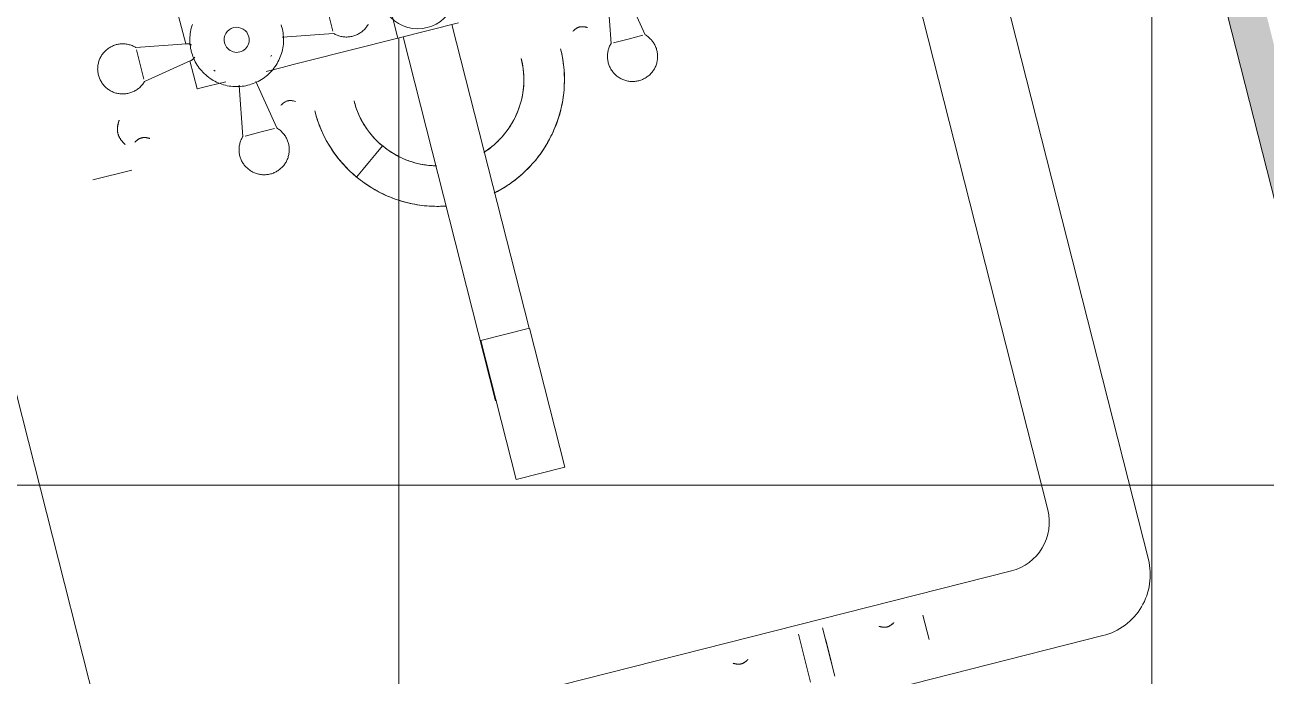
# Model space of a CAD drawing. Header units: metres. Extents: x -227.9 to -140, y 37.9 to 92.1.
# Drawn here: x -158.8488 to -158.3542, y 60.524 to 60.7838 of the extents above; entities that cross this region are included whole.
import ezdxf

# ---------------------------------------------------------------- set-up
doc = ezdxf.new("R2010")
doc.units = ezdxf.units.M
for name, color, linetype, lineweight in [('A-FLOR-PATT', 7, 'Continuous', 5), ('I-WALL', 7, 'Continuous', 5), ('Q-SPCQ', 7, 'Continuous', 5)]:
    doc.layers.add(name, color=color, linetype=linetype, lineweight=lineweight)

# ---------------------------------------------------------------- blocks, each defined once
blk = doc.blocks.new('Vidoir mural_46x38_avec_grille - Vidoir mural_46x38_avec_grille-4237193-MUC-LAG-PRO-PLA-ARC-TZN-N02-AG02Ec-Cote')
at = {"layer": 'Q-SPCQ', "color": 9, "lineweight": 9, "true_color": 0xc0c0c0}
for p, q in [((-0.1935, -0.341), (-0.1935, -0.06)), ((0.1935, -0.06), (0.1935, -0.341)), ((-0.1935, -0.341), (-0.1935, -0.09)), ((0.1935, -0.09), (0.1935, -0.341)), ((0.2275, -0.37), (0.2275, -0.09)), ((-0.127, -0.12), (-0.143, -0.12)), ((-0.127, -0.12), (-0.143, -0.12)), ((0.1735, -0.361), (-0.1735, -0.361)), ((0.1735, -0.361), (-0.1735, -0.361)), ((0.085, -0.36462), (0.085, -0.38438)), ((0.085, -0.36462), (0.085, -0.38438)), ((0.095, -0.38438), (0.095, -0.36462)), ((0.095, -0.38438), (0.095, -0.36462)), ((0.085, -0.3695), (0.085, -0.3795)), ((0.085, -0.3695), (0.085, -0.3795)), ((0.095, -0.3795), (0.095, -0.3695)), ((0.095, -0.3695), (0.095, -0.3795)), ((0.135, -0.3695), (0.135, -0.3795)), ((0.135, -0.3795), (0.135, -0.3695)), ((-0.2025, -0.395), (0.2025, -0.395))]:
    blk.add_line(p, q, dxfattribs=at)
at = {"layer": 'Q-SPCQ', "color": 9, "lineweight": 9, "true_color": 0xc0c0c0, "flags": 128}
for points in [[(-0.04083, -0.14467), (-0.03756, -0.14229), (-0.03429, -0.13992), (-0.03102, -0.13754), (-0.02776, -0.13517)], [(-0.02776, -0.13517), (-0.03102, -0.13754), (-0.03429, -0.13992), (-0.03756, -0.14229), (-0.04083, -0.14467)]]:
    blk.add_lwpolyline(points, dxfattribs=at)
at = {"layer": 'Q-SPCQ', "color": 9, "lineweight": 9, "true_color": 0xc0c0c0}
for centre, radius, end in [((0.1735, -0.341), 0.02, 0), ((0.1735, -0.341), 0.02, 0), ((0.2025, -0.37), 0.025, 0), ((0.2025, -0.37), 0.025, 360)]:
    blk.add_arc(centre, radius, 270, end, dxfattribs=at)
for points, knots in [([(-0.127, -0.1095), (-0.12701, -0.1095), (-0.12704, -0.10946), (-0.12711, -0.10933), (-0.12719, -0.10919), (-0.12729, -0.10902), (-0.12741, -0.10882), (-0.12752, -0.10862), (-0.12761, -0.10845), (-0.12768, -0.10832), (-0.12775, -0.10818), (-0.12785, -0.10798), (-0.12798, -0.10772), (-0.1281, -0.10744), (-0.1282, -0.1072), (-0.12827, -0.10702), (-0.12833, -0.10683), (-0.12841, -0.10658), (-0.12852, -0.10624), (-0.12862, -0.10582), (-0.12869, -0.10547), (-0.12872, -0.10517), (-0.12874, -0.10488), (-0.12875, -0.1045), (-0.12874, -0.10413), (-0.12872, -0.10383), (-0.12869, -0.10354), (-0.12862, -0.10318), (-0.12852, -0.10276), (-0.12841, -0.10243), (-0.12833, -0.10217), (-0.12827, -0.10198), (-0.1282, -0.1018), (-0.12811, -0.10156), (-0.12798, -0.10128), (-0.12785, -0.10102), (-0.12775, -0.10083), (-0.12768, -0.10068), (-0.12761, -0.10055), (-0.12752, -0.10038), (-0.12741, -0.10018), (-0.12729, -0.09998), (-0.12719, -0.09981), (-0.12711, -0.09967), (-0.12704, -0.09954), (-0.12701, -0.0995), (-0.127, -0.0995)], [0, 0, 0, 0, 0.055556, 0.083333, 0.111111, 0.138889, 0.166667, 0.194444, 0.208333, 0.222222, 0.236111, 0.25, 0.277778, 0.305556, 0.319444, 0.333333, 0.347222, 0.361111, 0.388889, 0.416667, 0.444444, 0.458333, 0.472222, 0.5, 0.527778, 0.541667, 0.555556, 0.583333, 0.611111, 0.638889, 0.652778, 0.666667, 0.680556, 0.694444, 0.722222, 0.75, 0.763889, 0.777778, 0.791667, 0.805556, 0.833333, 0.861111, 0.888889, 0.916667, 0.944444, 1, 1, 1, 1]), ([(-0.127, -0.1095), (-0.127, -0.10949), (-0.12704, -0.10943), (-0.12723, -0.10914), (-0.12758, -0.10853), (-0.12793, -0.10783), (-0.12813, -0.10738), (-0.12827, -0.10702), (-0.1284, -0.10664), (-0.12856, -0.1061), (-0.12867, -0.10561), (-0.12872, -0.10518), (-0.12874, -0.10488), (-0.12875, -0.1045), (-0.12874, -0.10404), (-0.12868, -0.10346), (-0.12856, -0.1029), (-0.12842, -0.10242), (-0.12833, -0.10216), (-0.1282, -0.10179), (-0.12798, -0.10127), (-0.12758, -0.10047), (-0.12723, -0.09986), (-0.12704, -0.09957), (-0.127, -0.09951), (-0.127, -0.0995)], [0, 0, 0, 0, 0.055556, 0.111111, 0.222222, 0.277778, 0.305556, 0.333333, 0.361111, 0.388889, 0.444444, 0.458333, 0.472222, 0.5, 0.527778, 0.555556, 0.611111, 0.638889, 0.652778, 0.666667, 0.722222, 0.777778, 0.888889, 0.944444, 1, 1, 1, 1]), ([(-0.11697, -0.1095), (-0.11698, -0.1095), (-0.11701, -0.10948), (-0.11719, -0.10937), (-0.11756, -0.10916), (-0.11804, -0.10893), (-0.1184, -0.10879), (-0.1187, -0.10869), (-0.11903, -0.10859), (-0.11937, -0.10852), (-0.11973, -0.10849), (-0.12, -0.10848), (-0.12028, -0.10849), (-0.12063, -0.10852), (-0.12097, -0.10859), (-0.1213, -0.10869), (-0.1216, -0.10879), (-0.12196, -0.10893), (-0.12244, -0.10916), (-0.12281, -0.10937), (-0.12299, -0.10948), (-0.12302, -0.1095), (-0.12303, -0.1095)], [0, 0, 0, 0, 0.055556, 0.111111, 0.222222, 0.277778, 0.333333, 0.361111, 0.388889, 0.444444, 0.472222, 0.5, 0.527778, 0.555556, 0.611111, 0.638889, 0.666667, 0.722222, 0.777778, 0.888889, 0.944444, 1, 1, 1, 1]), ([(-0.11697, -0.1095), (-0.11697, -0.1095), (-0.117, -0.10948), (-0.11708, -0.10943), (-0.11716, -0.10939), (-0.11726, -0.10933), (-0.11739, -0.10926), (-0.11753, -0.10918), (-0.11769, -0.1091), (-0.11786, -0.10902), (-0.11805, -0.10893), (-0.11825, -0.10884), (-0.11847, -0.10876), (-0.1187, -0.10869), (-0.11895, -0.10862), (-0.1192, -0.10856), (-0.11946, -0.10851), (-0.11973, -0.10849), (-0.12, -0.10848), (-0.12027, -0.10849), (-0.12054, -0.10851), (-0.1208, -0.10856), (-0.12105, -0.10862), (-0.12129, -0.10869), (-0.12153, -0.10876), (-0.12174, -0.10884), (-0.12195, -0.10893), (-0.12214, -0.10902), (-0.12231, -0.1091), (-0.12247, -0.10918), (-0.12261, -0.10926), (-0.12274, -0.10933), (-0.12284, -0.10939), (-0.12292, -0.10943), (-0.123, -0.10948), (-0.12303, -0.1095), (-0.12303, -0.1095)], [0, 0, 0, 0, 0.055556, 0.083333, 0.111111, 0.138889, 0.166667, 0.194444, 0.222222, 0.25, 0.277778, 0.305556, 0.333333, 0.361111, 0.388889, 0.416667, 0.444444, 0.472222, 0.5, 0.527778, 0.555556, 0.583333, 0.611111, 0.638889, 0.666667, 0.694444, 0.722222, 0.75, 0.777778, 0.805556, 0.833333, 0.861111, 0.888889, 0.916667, 0.944444, 1, 1, 1, 1]), ([(-0.05697, -0.1095), (-0.05698, -0.1095), (-0.05701, -0.10948), (-0.05719, -0.10937), (-0.05756, -0.10916), (-0.05804, -0.10893), (-0.0584, -0.10879), (-0.0587, -0.10869), (-0.05903, -0.10859), (-0.05937, -0.10852), (-0.05973, -0.10849), (-0.06, -0.10848), (-0.06028, -0.10849), (-0.06063, -0.10852), (-0.06097, -0.10859), (-0.0613, -0.10869), (-0.0616, -0.10879), (-0.06196, -0.10893), (-0.06244, -0.10916), (-0.06281, -0.10937), (-0.06299, -0.10948), (-0.06302, -0.1095), (-0.06303, -0.1095)], [0, 0, 0, 0, 0.055556, 0.111111, 0.222222, 0.277778, 0.333333, 0.361111, 0.388889, 0.444444, 0.472222, 0.5, 0.527778, 0.555556, 0.611111, 0.638889, 0.666667, 0.722222, 0.777778, 0.888889, 0.944444, 1, 1, 1, 1]), ([(-0.06303, -0.1095), (-0.06302, -0.1095), (-0.06299, -0.10948), (-0.06281, -0.10937), (-0.06244, -0.10916), (-0.06196, -0.10893), (-0.0616, -0.10879), (-0.0613, -0.10869), (-0.06097, -0.10859), (-0.06063, -0.10852), (-0.06027, -0.10849), (-0.06, -0.10848), (-0.05972, -0.10849), (-0.05937, -0.10852), (-0.05903, -0.10859), (-0.0587, -0.10869), (-0.0584, -0.10879), (-0.05804, -0.10893), (-0.05756, -0.10916), (-0.05719, -0.10937), (-0.05701, -0.10948), (-0.05698, -0.1095), (-0.05697, -0.1095)], [0, 0, 0, 0, 0.055556, 0.111111, 0.222222, 0.277778, 0.333333, 0.361111, 0.388889, 0.444444, 0.472222, 0.5, 0.527778, 0.555556, 0.611111, 0.638889, 0.666667, 0.722222, 0.777778, 0.888889, 0.944444, 1, 1, 1, 1]), ([(0.06303, -0.1095), (0.06303, -0.1095), (0.063, -0.10948), (0.06292, -0.10943), (0.06284, -0.10939), (0.06274, -0.10933), (0.06261, -0.10926), (0.06247, -0.10918), (0.06231, -0.1091), (0.06214, -0.10902), (0.06195, -0.10893), (0.06175, -0.10884), (0.06153, -0.10876), (0.0613, -0.10869), (0.06105, -0.10862), (0.0608, -0.10856), (0.06054, -0.10851), (0.06027, -0.10849), (0.06, -0.10848), (0.05973, -0.10849), (0.05946, -0.10851), (0.0592, -0.10856), (0.05895, -0.10862), (0.05871, -0.10869), (0.05847, -0.10876), (0.05826, -0.10884), (0.05805, -0.10893), (0.05786, -0.10902), (0.05769, -0.1091), (0.05753, -0.10918), (0.05739, -0.10926), (0.05726, -0.10933), (0.05716, -0.10939), (0.05708, -0.10943), (0.057, -0.10948), (0.05697, -0.1095), (0.05697, -0.1095)], [0, 0, 0, 0, 0.055556, 0.083333, 0.111111, 0.138889, 0.166667, 0.194444, 0.222222, 0.25, 0.277778, 0.305556, 0.333333, 0.361111, 0.388889, 0.416667, 0.444444, 0.472222, 0.5, 0.527778, 0.555556, 0.583333, 0.611111, 0.638889, 0.666667, 0.694444, 0.722222, 0.75, 0.777778, 0.805556, 0.833333, 0.861111, 0.888889, 0.916667, 0.944444, 1, 1, 1, 1]), ([(0.05697, -0.1095), (0.05697, -0.1095), (0.057, -0.10948), (0.05708, -0.10943), (0.05716, -0.10939), (0.05726, -0.10933), (0.05739, -0.10926), (0.05753, -0.10918), (0.05769, -0.1091), (0.05786, -0.10902), (0.05805, -0.10893), (0.05825, -0.10884), (0.05847, -0.10876), (0.0587, -0.10869), (0.05895, -0.10862), (0.0592, -0.10856), (0.05946, -0.10851), (0.05973, -0.10849), (0.06, -0.10848), (0.06027, -0.10849), (0.06054, -0.10851), (0.0608, -0.10856), (0.06105, -0.10862), (0.06129, -0.10869), (0.06153, -0.10876), (0.06174, -0.10884), (0.06195, -0.10893), (0.06214, -0.10902), (0.06231, -0.1091), (0.06247, -0.10918), (0.06261, -0.10926), (0.06274, -0.10933), (0.06284, -0.10939), (0.06292, -0.10943), (0.063, -0.10948), (0.06303, -0.1095), (0.06303, -0.1095)], [0, 0, 0, 0, 0.055556, 0.083333, 0.111111, 0.138889, 0.166667, 0.194444, 0.222222, 0.25, 0.277778, 0.305556, 0.333333, 0.361111, 0.388889, 0.416667, 0.444444, 0.472222, 0.5, 0.527778, 0.555556, 0.583333, 0.611111, 0.638889, 0.666667, 0.694444, 0.722222, 0.75, 0.777778, 0.805556, 0.833333, 0.861111, 0.888889, 0.916667, 0.944444, 1, 1, 1, 1]), ([(-0.05049, -0.115), (-0.05051, -0.11764), (-0.05012, -0.12297), (-0.04761, -0.13324), (-0.04393, -0.14041), (-0.04083, -0.14467)], [0, 0, 0, 0, 0.25, 0.5, 1, 1, 1, 1]), ([(-0.0406, -0.14499), (-0.04358, -0.14095), (-0.04728, -0.1341), (-0.05003, -0.12366), (-0.05051, -0.11793), (-0.05049, -0.115)], [0, 0, 0, 0, 0.5, 0.75, 1, 1, 1, 1]), ([(-0.02776, -0.13517), (-0.02987, -0.13228), (-0.03239, -0.12742), (-0.0341, -0.12044), (-0.03435, -0.11681), (-0.03432, -0.115)], [0, 0, 0, 0, 0.5, 0.75, 1, 1, 1, 1]), ([(-0.03432, -0.115), (-0.03435, -0.117), (-0.03404, -0.12091), (-0.03216, -0.12801), (-0.02964, -0.13264), (-0.0276, -0.13538)], [0, 0, 0, 0, 0.25, 0.5, 1, 1, 1, 1]), ([(0.05049, -0.115), (0.05051, -0.12076), (0.04852, -0.13192), (0.04237, -0.1432), (0.03582, -0.15082), (0.03013, -0.15576), (0.02365, -0.15982), (0.01724, -0.16262), (0.01271, -0.16389), (0.0108, -0.16431)], [0, 0, 0, 0, 0.125, 0.25, 0.3125, 0.375, 0.4375, 0.5, 0.5439879, 0.5439879, 0.5439879, 0.5439879]), ([(0.01113, -0.14747), (0.01286, -0.14688), (0.01608, -0.14547), (0.02194, -0.14178), (0.02796, -0.13569), (0.03302, -0.12653), (0.03436, -0.11893), (0.03432, -0.115)], [0.5, 0.5, 0.5, 0.5, 0.5625, 0.625, 0.75, 0.875, 1, 1, 1, 1]), ([(0.03432, -0.115), (0.03436, -0.11854), (0.03324, -0.12587), (0.02906, -0.13385), (0.02432, -0.13939), (0.02159, -0.14172), (0.02017, -0.14276)], [0, 0, 0, 0, 0.333333, 0.666667, 0.833333, 1, 1, 1, 1]), ([(-0.00885, -0.14815), (-0.0106, -0.14769), (-0.01515, -0.14609), (-0.02185, -0.14198), (-0.02603, -0.13755), (-0.02776, -0.13517)], [0.5659537, 0.5659537, 0.5659537, 0.5659537, 0.6666667, 0.8333333, 1, 1, 1, 1]), ([(-0.0276, -0.13538), (-0.02559, -0.1381), (-0.02192, -0.14179), (-0.01608, -0.14546), (-0.01217, -0.14718), (-0.00965, -0.14795), (-0.00888, -0.14815)], [0, 0, 0, 0, 0.125, 0.1875, 0.25, 0.2765096, 0.2765096, 0.2765096, 0.2765096]), ([(0.02017, -0.14276), (0.0178, -0.14449), (0.01461, -0.14623), (0.01122, -0.14744), (0.01066, -0.14763)], [0, 0, 0, 0, 0.1666667, 0.1995682, 0.1995682, 0.1995682, 0.1995682]), ([(-0.04083, -0.14467), (-0.03931, -0.14676), (-0.03591, -0.15078), (-0.02979, -0.15603), (-0.02302, -0.16017), (-0.01629, -0.16296), (-0.01147, -0.16421), (-0.00921, -0.16464), (-0.00889, -0.1647)], [0, 0, 0, 0, 0.1, 0.2, 0.3, 0.4, 0.475, 0.4873311, 0.4873311, 0.4873311, 0.4873311]), ([(-0.00898, -0.16468), (-0.01153, -0.16422), (-0.01671, -0.16285), (-0.02366, -0.15982), (-0.03011, -0.15577), (-0.03588, -0.15078), (-0.03913, -0.14698), (-0.0406, -0.14499)], [0.6921214, 0.6921214, 0.6921214, 0.6921214, 0.75, 0.8125, 0.875, 0.9375, 1, 1, 1, 1]), ([(0.01069, -0.16434), (0.01169, -0.16412), (0.01462, -0.1634), (0.02131, -0.16108), (0.02653, -0.15813), (0.02968, -0.15585)], [0.7360053, 0.7360053, 0.7360053, 0.7360053, 0.775, 0.85, 1, 1, 1, 1]), ([(0.06303, -0.3695), (0.06302, -0.3695), (0.06299, -0.36952), (0.06281, -0.36963), (0.06244, -0.36984), (0.06196, -0.37007), (0.0616, -0.37021), (0.0613, -0.37031), (0.06097, -0.37041), (0.06063, -0.37048), (0.06028, -0.37051), (0.06, -0.37052), (0.05973, -0.37051), (0.05937, -0.37048), (0.05903, -0.37041), (0.0587, -0.37031), (0.0584, -0.37021), (0.05804, -0.37007), (0.05756, -0.36984), (0.05719, -0.36963), (0.05701, -0.36952), (0.05698, -0.3695), (0.05697, -0.3695)], [0, 0, 0, 0, 0.055556, 0.111111, 0.222222, 0.277778, 0.333333, 0.361111, 0.388889, 0.444444, 0.472222, 0.5, 0.527778, 0.555556, 0.611111, 0.638889, 0.666667, 0.722222, 0.777778, 0.888889, 0.944444, 1, 1, 1, 1]), ([(0.06303, -0.3695), (0.06303, -0.3695), (0.063, -0.36952), (0.06292, -0.36957), (0.06284, -0.36961), (0.06274, -0.36967), (0.06261, -0.36974), (0.06247, -0.36982), (0.06231, -0.3699), (0.06214, -0.36998), (0.06195, -0.37007), (0.06174, -0.37016), (0.06153, -0.37024), (0.06129, -0.37031), (0.06105, -0.37038), (0.0608, -0.37044), (0.06054, -0.37049), (0.06027, -0.37051), (0.06, -0.37052), (0.05973, -0.37051), (0.05946, -0.37049), (0.0592, -0.37044), (0.05895, -0.37038), (0.0587, -0.37031), (0.05847, -0.37024), (0.05825, -0.37016), (0.05805, -0.37007), (0.05786, -0.36998), (0.05769, -0.3699), (0.05753, -0.36982), (0.05739, -0.36974), (0.05726, -0.36967), (0.05716, -0.36961), (0.05708, -0.36957), (0.057, -0.36952), (0.05697, -0.3695), (0.05697, -0.3695)], [0, 0, 0, 0, 0.055556, 0.083333, 0.111111, 0.138889, 0.166667, 0.194444, 0.222222, 0.25, 0.277778, 0.305556, 0.333333, 0.361111, 0.388889, 0.416667, 0.444444, 0.472222, 0.5, 0.527778, 0.555556, 0.583333, 0.611111, 0.638889, 0.666667, 0.694444, 0.722222, 0.75, 0.777778, 0.805556, 0.833333, 0.861111, 0.888889, 0.916667, 0.944444, 1, 1, 1, 1]), ([(0.12303, -0.3695), (0.12303, -0.3695), (0.123, -0.36952), (0.12292, -0.36957), (0.12284, -0.36961), (0.12274, -0.36967), (0.12261, -0.36974), (0.12247, -0.36982), (0.12231, -0.3699), (0.12214, -0.36998), (0.12195, -0.37007), (0.12174, -0.37016), (0.12153, -0.37024), (0.12129, -0.37031), (0.12105, -0.37038), (0.1208, -0.37044), (0.12054, -0.37049), (0.12027, -0.37051), (0.12, -0.37052), (0.11973, -0.37051), (0.11946, -0.37049), (0.1192, -0.37044), (0.11895, -0.37038), (0.1187, -0.37031), (0.11847, -0.37024), (0.11825, -0.37016), (0.11805, -0.37007), (0.11786, -0.36998), (0.11769, -0.3699), (0.11753, -0.36982), (0.11739, -0.36974), (0.11726, -0.36967), (0.11716, -0.36961), (0.11708, -0.36957), (0.117, -0.36952), (0.11697, -0.3695), (0.11697, -0.3695)], [0, 0, 0, 0, 0.055556, 0.083333, 0.111111, 0.138889, 0.166667, 0.194444, 0.222222, 0.25, 0.277778, 0.305556, 0.333333, 0.361111, 0.388889, 0.416667, 0.444444, 0.472222, 0.5, 0.527778, 0.555556, 0.583333, 0.611111, 0.638889, 0.666667, 0.694444, 0.722222, 0.75, 0.777778, 0.805556, 0.833333, 0.861111, 0.888889, 0.916667, 0.944444, 1, 1, 1, 1]), ([(0.12303, -0.3695), (0.12302, -0.3695), (0.12299, -0.36952), (0.12281, -0.36963), (0.12244, -0.36984), (0.12196, -0.37007), (0.1216, -0.37021), (0.1213, -0.37031), (0.12097, -0.37041), (0.12063, -0.37048), (0.12028, -0.37051), (0.12, -0.37052), (0.11973, -0.37051), (0.11937, -0.37048), (0.11903, -0.37041), (0.1187, -0.37031), (0.1184, -0.37021), (0.11804, -0.37007), (0.11756, -0.36984), (0.11719, -0.36963), (0.11701, -0.36952), (0.11698, -0.3695), (0.11697, -0.3695)], [0, 0, 0, 0, 0.055556, 0.111111, 0.222222, 0.277778, 0.333333, 0.361111, 0.388889, 0.444444, 0.472222, 0.5, 0.527778, 0.555556, 0.611111, 0.638889, 0.666667, 0.722222, 0.777778, 0.888889, 0.944444, 1, 1, 1, 1])]:
    blk.add_open_spline(points, degree=3, knots=knots, dxfattribs=at)
blk.add_open_spline([(0.02968, -0.15585), (0.03281, -0.15356), (0.03868, -0.14815), (0.04541, -0.13813), (0.04959, -0.12689), (0.0505, -0.11891), (0.05049, -0.115)], degree=3, dxfattribs=at)
blk = doc.blocks.new('RCI_Robinet Mural - RCI_Robinet Mural-550002-MUC-LAG-PRO-PLA-ARC-TZN-N02-AG02Ec-Cote')
at = {"layer": 'Q-SPCQ', "color": 9, "lineweight": 9, "true_color": 0xc0c0c0}
for p, q in [((0.11286, -0.065), (0.11286, -0.07649)), ((0.11323, -0.07654), (0.09326, -0.07298)), ((0.09326, -0.07998), (0.09326, -0.07392)), ((0.09326, -0.08604), (0.09326, -0.07998)), ((0.09326, -0.08698), (0.11323, -0.08343)), ((0.11286, -0.08348), (0.11286, -0.095)), ((0.15096, -0.0833), (0.15082, -0.08327)), ((0.15096, -0.0833), (0.17093, -0.08685)), ((0.17093, -0.07985), (0.17093, -0.08591)), ((0.19541, -0.08527), (0.19541, -0.095)), ((0.12117, -0.08942), (0.12156, -0.08989)), ((0.14455, -0.08967), (0.14494, -0.0892)), ((0.11786, -0.095), (0.11286, -0.095)), ((0.11286, -0.095), (0.11303, -0.095)), ((0.12463, -0.095), (0.11786, -0.095)), ((0.12937, -0.09793), (0.12582, -0.1179)), ((0.13982, -0.1179), (0.13626, -0.09793)), ((0.14786, -0.095), (0.14131, -0.095)), ((0.15238, -0.095), (0.14786, -0.095)), ((0.1573, -0.095), (0.15238, -0.095)), ((0.19541, -0.095), (0.1573, -0.095)), ((0.22031, -0.095), (0.19541, -0.095)), ((0.19762, -0.095), (0.19762, -0.24477)), ((0.21762, -0.22), (0.21762, -0.095)), ((0.28078, -0.09793), (0.27722, -0.1179)), ((0.29122, -0.1179), (0.28767, -0.09793)), ((0.13282, -0.1179), (0.12676, -0.1179)), ((0.13888, -0.1179), (0.13282, -0.1179)), ((0.28422, -0.1179), (0.27816, -0.1179)), ((0.29029, -0.1179), (0.28422, -0.1179)), ((0.19781, -0.27715), (0.19781, -0.22)), ((0.19781, -0.22), (0.21781, -0.22)), ((0.21781, -0.22), (0.21781, -0.27715)), ((0.19781, -0.24477), (0.19781, -0.24477)), ((0.21781, -0.27715), (0.19781, -0.27715))]:
    blk.add_line(p, q, dxfattribs=at)
at = {"layer": 'Q-SPCQ', "color": 9, "lineweight": 9, "true_color": 0xc0c0c0, "flags": 128}
for points in [[(0.15164, -0.07988), (0.15162, -0.07914), (0.15158, -0.07839)], [(0.11737, -0.06963), (0.11697, -0.07026), (0.1166, -0.07091), (0.11625, -0.07157), (0.11593, -0.07225), (0.11564, -0.07293), (0.11538, -0.07363), (0.11514, -0.07434), (0.11494, -0.07506), (0.11476, -0.07578), (0.11461, -0.07651), (0.11449, -0.07725), (0.1144, -0.07799), (0.11434, -0.07874), (0.1143, -0.07948), (0.1143, -0.07988)], [(0.07612, -0.07998), (0.07613, -0.07958), (0.07615, -0.07918), (0.07619, -0.07878), (0.07624, -0.07839), (0.07632, -0.07799), (0.0764, -0.0776), (0.07651, -0.07722), (0.07662, -0.07684), (0.07676, -0.07646), (0.07691, -0.07609), (0.07707, -0.07572), (0.07725, -0.07536), (0.07744, -0.07501), (0.07764, -0.07467), (0.07786, -0.07433), (0.0781, -0.07401), (0.07834, -0.07369), (0.0786, -0.07339), (0.07887, -0.07309), (0.07915, -0.07281), (0.07944, -0.07253), (0.07975, -0.07227), (0.08006, -0.07203), (0.08038, -0.07179), (0.08071, -0.07157), (0.08105, -0.07136), (0.0814, -0.07116), (0.08176, -0.07098), (0.08212, -0.07081), (0.08249, -0.07066), (0.08287, -0.07052), (0.08325, -0.0704), (0.08364, -0.07029), (0.08402, -0.0702), (0.08442, -0.07013), (0.08481, -0.07007), (0.08521, -0.07002), (0.08561, -0.06999), (0.08601, -0.06998), (0.08641, -0.06999), (0.08681, -0.07001), (0.08721, -0.07004), (0.0876, -0.07009), (0.088, -0.07016), (0.08839, -0.07024), (0.08878, -0.07034), (0.08916, -0.07046), (0.08954, -0.07058), (0.08991, -0.07073), (0.09028, -0.07089), (0.09064, -0.07106), (0.09099, -0.07125), (0.09134, -0.07145), (0.09167, -0.07167), (0.092, -0.0719), (0.09232, -0.07214), (0.09263, -0.07239), (0.09293, -0.07266), (0.09321, -0.07294), (0.09326, -0.07298)], [(0.11323, -0.07654), (0.11337, -0.07656), (0.1135, -0.0766), (0.11364, -0.07663), (0.11377, -0.07668), (0.1139, -0.07673), (0.11403, -0.07678), (0.11416, -0.07684), (0.11428, -0.0769), (0.1144, -0.07697), (0.11452, -0.07705), (0.11464, -0.07712), (0.11475, -0.07721), (0.11486, -0.0773), (0.11497, -0.07739)], [(0.09326, -0.08698), (0.09297, -0.08726), (0.09268, -0.08753), (0.09237, -0.08779), (0.09205, -0.08803), (0.09173, -0.08826), (0.09139, -0.08848), (0.09105, -0.08868), (0.09069, -0.08887), (0.09033, -0.08905), (0.08997, -0.08921), (0.0896, -0.08936), (0.08922, -0.08949), (0.08884, -0.0896), (0.08845, -0.08971), (0.08806, -0.08979), (0.08766, -0.08986), (0.08727, -0.08991), (0.08687, -0.08995), (0.08647, -0.08998), (0.08607, -0.08998), (0.08567, -0.08997), (0.08527, -0.08995), (0.08487, -0.0899), (0.08448, -0.08985), (0.08409, -0.08977), (0.0837, -0.08968), (0.08331, -0.08958), (0.08293, -0.08946), (0.08255, -0.08932), (0.08218, -0.08917), (0.08182, -0.08901), (0.08146, -0.08883), (0.08111, -0.08864), (0.08077, -0.08843), (0.08043, -0.08821), (0.08011, -0.08797), (0.07979, -0.08773), (0.07949, -0.08747), (0.07919, -0.0872), (0.07891, -0.08692), (0.07864, -0.08662), (0.07838, -0.08632), (0.07813, -0.086), (0.0779, -0.08568), (0.07768, -0.08535), (0.07747, -0.085), (0.07728, -0.08465), (0.0771, -0.0843), (0.07693, -0.08393), (0.07678, -0.08356), (0.07664, -0.08319), (0.07652, -0.0828), (0.07642, -0.08242), (0.07633, -0.08203), (0.07625, -0.08164), (0.0762, -0.08124), (0.07615, -0.08084), (0.07613, -0.08044), (0.07612, -0.08004), (0.07612, -0.07998)], [(0.11506, -0.08249), (0.11495, -0.08259), (0.11485, -0.08268), (0.11474, -0.08277), (0.11462, -0.08285), (0.11451, -0.08293), (0.11439, -0.083), (0.11427, -0.08307), (0.11414, -0.08313), (0.11401, -0.08319), (0.11389, -0.08324), (0.11375, -0.08329), (0.11362, -0.08333), (0.11349, -0.08337), (0.11335, -0.0834), (0.11323, -0.08343)], [(0.1143, -0.07988), (0.11431, -0.08063), (0.11436, -0.08138), (0.11443, -0.08212), (0.11454, -0.08286), (0.11467, -0.08359), (0.11484, -0.08432), (0.11503, -0.08504), (0.11525, -0.08576), (0.1155, -0.08646), (0.11577, -0.08715), (0.11608, -0.08784), (0.11641, -0.0885), (0.11677, -0.08916), (0.11715, -0.0898), (0.11756, -0.09043), (0.11799, -0.09103), (0.11845, -0.09162), (0.11893, -0.09219), (0.11944, -0.09275), (0.11996, -0.09328), (0.12051, -0.09379), (0.12107, -0.09427), (0.12166, -0.09474), (0.12226, -0.09518), (0.12288, -0.09559), (0.12352, -0.09598), (0.12417, -0.09635), (0.12483, -0.09669), (0.12551, -0.097), (0.1262, -0.09728), (0.1269, -0.09754), (0.12762, -0.09777), (0.12833, -0.09797), (0.12906, -0.09814), (0.12979, -0.09828), (0.13053, -0.09839), (0.13128, -0.09848), (0.13202, -0.09853), (0.13277, -0.09855), (0.13351, -0.09854), (0.13426, -0.09851), (0.135, -0.09844), (0.13574, -0.09834), (0.13648, -0.09822), (0.13721, -0.09806), (0.13793, -0.09788), (0.13865, -0.09767), (0.13935, -0.09743), (0.14005, -0.09716), (0.14074, -0.09686), (0.14141, -0.09653), (0.14207, -0.09618), (0.14271, -0.09581), (0.14334, -0.0954), (0.14395, -0.09498), (0.14455, -0.09453), (0.14512, -0.09405), (0.14568, -0.09355), (0.14622, -0.09303), (0.14673, -0.09249), (0.14723, -0.09193), (0.1477, -0.09135), (0.14814, -0.09076), (0.14857, -0.09014), (0.14896, -0.08951), (0.14934, -0.08886), (0.14968, -0.0882), (0.15, -0.08752), (0.15029, -0.08684), (0.15056, -0.08614), (0.15079, -0.08543), (0.151, -0.08471), (0.15118, -0.08399), (0.15133, -0.08326), (0.15145, -0.08252), (0.15154, -0.08178), (0.1516, -0.08103), (0.15163, -0.08029), (0.15164, -0.07988)], [(0.18532, -0.08674), (0.18504, -0.08703), (0.18474, -0.0873), (0.18444, -0.08756), (0.18413, -0.08781), (0.1838, -0.08804), (0.18347, -0.08827), (0.18313, -0.08848), (0.18278, -0.08867), (0.18243, -0.08885), (0.18206, -0.08902), (0.18169, -0.08917), (0.18132, -0.08931), (0.18094, -0.08943), (0.18055, -0.08954), (0.18016, -0.08963), (0.17977, -0.08971), (0.17937, -0.08977), (0.17898, -0.08981), (0.17858, -0.08984), (0.17818, -0.08985), (0.17778, -0.08985), (0.17738, -0.08983), (0.17698, -0.08979), (0.17658, -0.08974), (0.17619, -0.08967), (0.1758, -0.08959), (0.17541, -0.08949), (0.17503, -0.08938), (0.17465, -0.08925), (0.17427, -0.0891), (0.17391, -0.08894), (0.17355, -0.08877), (0.17319, -0.08858), (0.17285, -0.08838), (0.17251, -0.08817), (0.17218, -0.08794), (0.17187, -0.0877), (0.17156, -0.08744), (0.17126, -0.08717), (0.17097, -0.0869), (0.17093, -0.08685)], [(0.12937, -0.09793), (0.1294, -0.0978), (0.12943, -0.09766)], [(0.13282, -0.13505), (0.13242, -0.13504), (0.13202, -0.13501), (0.13162, -0.13497), (0.13123, -0.13492), (0.13083, -0.13485), (0.13044, -0.13476), (0.13006, -0.13466), (0.12967, -0.13454), (0.1293, -0.13441), (0.12892, -0.13426), (0.12856, -0.13409), (0.1282, -0.13392), (0.12785, -0.13372), (0.12751, -0.13352), (0.12717, -0.1333), (0.12685, -0.13307), (0.12653, -0.13282), (0.12622, -0.13256), (0.12593, -0.13229), (0.12565, -0.13201), (0.12537, -0.13172), (0.12511, -0.13142), (0.12486, -0.1311), (0.12463, -0.13078), (0.1244, -0.13045), (0.12419, -0.13011), (0.124, -0.12976), (0.12382, -0.1294), (0.12365, -0.12904), (0.1235, -0.12867), (0.12336, -0.12829), (0.12324, -0.12791), (0.12313, -0.12753), (0.12304, -0.12714), (0.12296, -0.12675), (0.1229, -0.12635), (0.12286, -0.12595), (0.12283, -0.12555), (0.12282, -0.12515), (0.12282, -0.12475), (0.12284, -0.12435), (0.12288, -0.12396), (0.12293, -0.12356), (0.123, -0.12317), (0.12308, -0.12277), (0.12318, -0.12239), (0.12329, -0.122), (0.12342, -0.12162), (0.12357, -0.12125), (0.12373, -0.12088), (0.1239, -0.12052), (0.12409, -0.12017), (0.12429, -0.11983), (0.1245, -0.11949), (0.12473, -0.11916), (0.12498, -0.11884), (0.12523, -0.11853), (0.1255, -0.11824), (0.12577, -0.11795), (0.12582, -0.1179)], [(0.13982, -0.1179), (0.1401, -0.11819), (0.14037, -0.11849), (0.14062, -0.11879), (0.14087, -0.11911), (0.1411, -0.11944), (0.14132, -0.11977), (0.14152, -0.12012), (0.14171, -0.12047), (0.14189, -0.12083), (0.14205, -0.12119), (0.14219, -0.12157), (0.14233, -0.12194), (0.14244, -0.12233), (0.14254, -0.12271), (0.14263, -0.1231), (0.1427, -0.1235), (0.14275, -0.12389), (0.14279, -0.12429), (0.14281, -0.12469), (0.14282, -0.12509), (0.14281, -0.12549), (0.14278, -0.12589), (0.14274, -0.12629), (0.14268, -0.12668), (0.14261, -0.12708), (0.14252, -0.12747), (0.14242, -0.12785), (0.1423, -0.12824), (0.14216, -0.12861), (0.14201, -0.12898), (0.14185, -0.12935), (0.14167, -0.1297), (0.14147, -0.13005), (0.14127, -0.1304), (0.14105, -0.13073), (0.14081, -0.13105), (0.14057, -0.13137), (0.14031, -0.13167), (0.14004, -0.13197), (0.13975, -0.13225), (0.13946, -0.13252), (0.13915, -0.13278), (0.13884, -0.13303), (0.13852, -0.13326), (0.13818, -0.13349), (0.13784, -0.13369), (0.13749, -0.13389), (0.13713, -0.13407), (0.13677, -0.13423), (0.1364, -0.13438), (0.13602, -0.13452), (0.13564, -0.13464), (0.13526, -0.13474), (0.13487, -0.13483), (0.13447, -0.13491), (0.13408, -0.13497), (0.13368, -0.13501), (0.13328, -0.13504), (0.13288, -0.13505), (0.13282, -0.13505)], [(0.28422, -0.13505), (0.28382, -0.13504), (0.28342, -0.13501), (0.28303, -0.13497), (0.28263, -0.13492), (0.28224, -0.13485), (0.28185, -0.13476), (0.28146, -0.13466), (0.28108, -0.13454), (0.2807, -0.13441), (0.28033, -0.13426), (0.27996, -0.13409), (0.27961, -0.13392), (0.27926, -0.13372), (0.27891, -0.13352), (0.27858, -0.1333), (0.27825, -0.13307), (0.27794, -0.13282), (0.27763, -0.13256), (0.27733, -0.13229), (0.27705, -0.13201), (0.27678, -0.13172), (0.27652, -0.13142), (0.27627, -0.1311), (0.27603, -0.13078), (0.27581, -0.13045), (0.2756, -0.13011), (0.2754, -0.12976), (0.27522, -0.1294), (0.27506, -0.12904), (0.2749, -0.12867), (0.27477, -0.12829), (0.27464, -0.12791), (0.27454, -0.12753), (0.27445, -0.12714), (0.27437, -0.12675), (0.27431, -0.12635), (0.27427, -0.12595), (0.27424, -0.12555), (0.27422, -0.12515), (0.27423, -0.12475), (0.27425, -0.12435), (0.27428, -0.12396), (0.27434, -0.12356), (0.2744, -0.12317), (0.27449, -0.12277), (0.27458, -0.12239), (0.2747, -0.122), (0.27483, -0.12162), (0.27497, -0.12125), (0.27513, -0.12088), (0.2753, -0.12052), (0.27549, -0.12017), (0.27569, -0.11983), (0.27591, -0.11949), (0.27614, -0.11916), (0.27638, -0.11884), (0.27664, -0.11853), (0.2769, -0.11824), (0.27718, -0.11795), (0.27722, -0.1179)], [(0.29122, -0.1179), (0.2915, -0.11819), (0.29177, -0.11849), (0.29203, -0.11879), (0.29227, -0.11911), (0.2925, -0.11944), (0.29272, -0.11977), (0.29292, -0.12012), (0.29312, -0.12047), (0.29329, -0.12083), (0.29345, -0.12119), (0.2936, -0.12157), (0.29373, -0.12194), (0.29385, -0.12233), (0.29395, -0.12271), (0.29403, -0.1231), (0.2941, -0.1235), (0.29416, -0.12389), (0.2942, -0.12429), (0.29422, -0.12469), (0.29422, -0.12509), (0.29421, -0.12549), (0.29419, -0.12589), (0.29415, -0.12629), (0.29409, -0.12668), (0.29402, -0.12708), (0.29393, -0.12747), (0.29382, -0.12785), (0.2937, -0.12824), (0.29357, -0.12861), (0.29342, -0.12898), (0.29325, -0.12935), (0.29307, -0.1297), (0.29288, -0.13005), (0.29267, -0.1304), (0.29245, -0.13073), (0.29222, -0.13105), (0.29197, -0.13137), (0.29171, -0.13167), (0.29144, -0.13197), (0.29116, -0.13225), (0.29086, -0.13252), (0.29056, -0.13278), (0.29025, -0.13303), (0.28992, -0.13326), (0.28959, -0.13349), (0.28925, -0.13369), (0.2889, -0.13389), (0.28854, -0.13407), (0.28818, -0.13423), (0.2878, -0.13438), (0.28743, -0.13452), (0.28705, -0.13464), (0.28666, -0.13474), (0.28627, -0.13483), (0.28588, -0.13491), (0.28548, -0.13497), (0.28508, -0.13501), (0.28469, -0.13504), (0.28429, -0.13505), (0.28422, -0.13505)]]:
    blk.add_lwpolyline(points, dxfattribs=at)
at = {"layer": 'Q-SPCQ', "color": 9, "lineweight": 9, "true_color": 0xc0c0c0}
for centre, radius, start, end in [((0.13297, -0.07988), 0.005, 0, 180), ((0.20774, -0.07882), 0.015, 180, 0), ((0.13297, -0.07988), 0.005, 180, 0)]:
    blk.add_arc(centre, radius, start, end, dxfattribs=at)
blk = doc.blocks.new('MUC-DLP-DCE-CUI-M3D-TZN-TNV-v21-C_rvt-1-MUC-LAG-PRO-PLA-ARC-TZN-N02-AG02Ec-Cote')
at = {"layer": 'Q-SPCQ', "color": 9, "lineweight": 9, "true_color": 0xc0c0c0, "rotation": 14.21777698102416}
for name, p in [('Vidoir mural_46x38_avec_grille - Vidoir mural_46x38_avec_grille-4237193-MUC-LAG-PRO-PLA-ARC-TZN-N02-AG02Ec-Cote', (-158.71254, 60.87335)), ('RCI_Robinet Mural - RCI_Robinet Mural-550002-MUC-LAG-PRO-PLA-ARC-TZN-N02-AG02Ec-Cote', (-158.91288, 60.82259))]:
    blk.add_blockref(name, p, dxfattribs=at)

msp = doc.modelspace()

# ---------------------------------------------------------------- hatches: boundary and pattern name
at = {"layer": 'A-FLOR-PATT', "true_color": 0xc0c0c0}
h = msp.add_hatch(dxfattribs=at)
h.set_pattern_fill('FP_2', color=9, style=0, pattern_type=2)
h.set_pattern_definition([(0, (0, 0), (0, 0.3), []), (90, (0, 0), (-0.3, 0), [])])
h.paths.add_polyline_path([(-160.3114, 55.46463), (-157.02087, 55.46463), (-157.14056, 55.93704), (-157.14056, 55.91113), (-157.14681, 55.91113), (-157.14681, 55.50813), (-157.14056, 55.50813), (-157.14056, 55.47963), (-157.16806, 55.47963), (-157.16806, 55.50813), (-157.16181, 55.50813), (-157.16181, 55.91113), (-157.16806, 55.91113), (-157.16806, 55.93963), (-157.14122, 55.93963), (-157.36082, 56.80638), (-157.84255, 56.6848), (-158.31082, 56.68586), (-158.64104, 57.01757), (-158.63999, 57.48563), (-158.3087, 57.81543), (-158.1531, 57.85486), (-158.39843, 58.82311), (-157.90357, 58.9485), (-157.943, 59.10412), (-157.93831, 59.10596), (-157.943, 59.12475), (-157.93353, 59.12782), (-158.15442, 59.99962), (-158.96384, 59.79454), (-158.95524, 59.76061), (-158.85831, 59.78517), (-158.8534, 59.76579), (-158.96972, 59.73631), (-158.98323, 59.78963), (-159.04624, 59.77366), (-159.05606, 59.81244), (-158.99305, 59.8284), (-159.00656, 59.88172), (-158.89024, 59.91119), (-158.88532, 59.89181), (-158.98226, 59.86724), (-158.97366, 59.83332), (-158.16424, 60.0384), (-158.16915, 60.05779), (-158.17885, 60.05533), (-158.18376, 60.07472), (-158.18861, 60.07349), (-158.41065, 60.94984), (-158.62786, 60.89404), (-158.61178, 60.83182), (-158.60328, 60.83305), (-158.60017, 60.82312), (-158.5775, 60.83317), (-158.57281, 60.83604), (-158.5666, 60.83179), (-158.56426, 60.82783), (-158.56473, 60.82271), (-158.5682, 60.81788), (-158.58259, 60.81808), (-158.59899, 60.8161), (-158.59662, 60.80472), (-158.60651, 60.80221), (-158.60837, 60.7998), (-158.60975, 60.79775), (-158.59959, 60.77479), (-158.59671, 60.77009), (-158.60096, 60.76389), (-158.60492, 60.76155), (-158.61005, 60.76202), (-158.61488, 60.76549), (-158.61464, 60.77959), (-158.61749, 60.79682), (-158.62989, 60.79629), (-158.67835, 60.78294), (-158.63367, 60.60742), (-158.65306, 60.60251), (-158.69804, 60.77902), (-158.75257, 60.7652), (-158.75444, 60.76279), (-158.7593, 60.76112), (-158.75663, 60.76084), (-158.74622, 60.73738), (-158.7441, 60.73179), (-158.74712, 60.72716), (-158.75169, 60.72437), (-158.75682, 60.72483), (-158.76165, 60.72831), (-158.7614, 60.7424), (-158.76355, 60.75981), (-158.77655, 60.75913), (-158.7802, 60.75913), (-158.78348, 60.76919), (-158.80615, 60.75914), (-158.81084, 60.75627), (-158.81705, 60.76051), (-158.81939, 60.76448), (-158.81892, 60.7696), (-158.81545, 60.77443), (-158.80135, 60.77419), (-158.78453, 60.77621), (-158.78687, 60.78746), (-158.77948, 60.7901), (-158.79526, 60.85239), (-159.05032, 60.7866), (-158.9762, 60.49262), (-158.97465, 60.46668), (-158.9882, 60.43494), (-159.00507, 60.4186), (-159.03859, 60.39673), (-159.05045, 60.38816), (-159.05166, 60.38174), (-159.06369, 60.35006), (-159.08698, 60.33638), (-159.11622, 60.32397), (-159.14622, 60.31556), (-159.16852, 60.31151), (-159.2059, 60.31041), (-159.21844, 60.31085), (-159.24722, 60.33566), (-159.24858, 60.33864), (-159.2627, 60.33993), (-159.3097, 60.34458), (-159.33231, 60.35277), (-159.35613, 60.37773), (-159.36422, 60.3969), (-159.43757, 60.68965), (-159.06321, 60.78523), (-159.2763, 61.65425), (-159.73223, 61.53873), (-159.73407, 61.54291), (-159.75272, 61.53818), (-159.75517, 61.54788), (-160.68577, 61.31209), (-160.68331, 61.3024), (-160.7027, 61.29749), (-160.70159, 61.29312), (-161.37413, 61.12272), (-161.37413, 59.90527), (-161.37913, 59.90527), (-161.37913, 59.88527), (-161.38913, 59.88527), (-161.38913, 58.82527), (-161.37913, 58.82527), (-161.37913, 58.80527), (-161.37413, 58.80527), (-161.37413, 58.77527), (-160.3124, 58.77527), (-160.3124, 58.70106), (-159.6124, 58.70106), (-159.61296, 55.47963), (-160.3124, 55.47963), (-160.3114, 56.73603), (-160.3274, 56.73603), (-160.3274, 55.46463)])
h.paths.add_polyline_path([(-158.73631, 55.47963), (-158.75756, 55.47963), (-158.75756, 55.50813), (-158.75131, 55.50813), (-158.75131, 55.91113), (-158.75756, 55.91113), (-158.75756, 55.93963), (-158.73006, 55.93963), (-158.73006, 55.92463), (-157.16856, 55.92463), (-157.16856, 55.49463), (-158.73006, 55.49463), (-158.73006, 55.47963)])
h.paths.add_polyline_path([(-158.73631, 55.50813), (-158.73006, 55.50813), (-158.73006, 55.91113), (-158.73631, 55.91113), (-158.73631, 55.55145)])
h.paths.add_polyline_path([(-159.1687, 58.3986), (-159.24238, 58.68941), (-158.95157, 58.76309), (-158.87789, 58.47228), (-159.15639, 58.40171)])
h.paths.add_polyline_path([(-159.04592, 58.52872), (-158.99256, 58.54224), (-159.00607, 58.59353), (-159.05882, 58.57965), (-159.04734, 58.53432)])
h.paths.add_polyline_path([(-159.07293, 58.63535), (-159.0197, 58.64935), (-159.03309, 58.70218), (-159.08632, 58.68818), (-159.07435, 58.64095)])
h.paths.add_polyline_path([(-159.07483, 58.63487), (-159.08834, 58.68818), (-159.14169, 58.67466), (-159.1277, 58.62147), (-159.08644, 58.63193)])
h.paths.add_polyline_path([(-159.12961, 58.61897), (-159.18292, 58.60546), (-159.16941, 58.55417), (-159.1167, 58.56803), (-159.12819, 58.61336)])
h.paths.add_polyline_path([(-159.1277, 58.61945), (-159.12819, 58.62135), (-159.13009, 58.62087), (-159.12961, 58.61897), (-159.12819, 58.61933)])
h.paths.add_polyline_path([(-159.1161, 58.56565), (-159.11407, 58.56565), (-159.10117, 58.51472), (-159.10319, 58.51472), (-159.11468, 58.56005)])
h.paths.add_polyline_path([(-159.10259, 58.51234), (-159.10057, 58.51234), (-159.08766, 58.4614), (-159.03443, 58.4754), (-159.04734, 58.52633), (-159.04543, 58.52682), (-159.04592, 58.52872), (-159.04794, 58.52872), (-159.06084, 58.57965), (-159.05894, 58.58013), (-159.05894, 58.58216), (-159.00619, 58.59603), (-159.0191, 58.64697), (-159.07245, 58.63345), (-159.07293, 58.63535), (-159.07483, 58.63487), (-159.07483, 58.63284), (-159.12758, 58.61897), (-159.11468, 58.56803), (-159.11658, 58.56755), (-159.1161, 58.56565), (-159.16941, 58.55214), (-159.1559, 58.50085), (-159.10307, 58.51424)])
h.paths.add_polyline_path([(-159.14288, 58.44741), (-159.08968, 58.4614), (-159.10259, 58.51234), (-159.1558, 58.49842), (-159.1463, 58.46092)])
h.paths.add_polyline_path([(-159.03241, 58.4754), (-158.97906, 58.48892), (-158.99256, 58.54021), (-159.04531, 58.52633), (-159.03431, 58.48291)])
h.paths.add_polyline_path([(-158.97715, 58.4894), (-158.9238, 58.50292), (-158.93731, 58.55421), (-158.99018, 58.54082), (-158.97905, 58.49691)])
h.paths.add_polyline_path([(-159.10069, 58.51282), (-159.10117, 58.51472), (-159.04782, 58.52824), (-159.04734, 58.52633), (-159.09318, 58.51472)])
h.paths.add_polyline_path([(-158.99066, 58.54272), (-158.93731, 58.55624), (-158.95082, 58.60753), (-159.00369, 58.59413), (-158.99256, 58.55022)])
h.paths.add_polyline_path([(-158.99208, 58.54033), (-158.99018, 58.54082), (-158.99066, 58.54272), (-158.99256, 58.54224), (-158.9922, 58.54082)])
h.paths.add_polyline_path([(-159.1142, 58.56613), (-159.11468, 58.56803), (-159.06133, 58.58155), (-159.06084, 58.57965), (-159.10669, 58.56803)])
h.paths.add_polyline_path([(-159.06133, 58.58155), (-159.07435, 58.63297), (-159.07245, 58.63345), (-159.05942, 58.58203), (-159.06084, 58.58167)])
h.paths.add_polyline_path([(-159.00417, 58.59603), (-158.95082, 58.60955), (-158.96433, 58.66084), (-159.01707, 58.64697), (-159.00559, 58.60164)])
h.paths.add_polyline_path([(-159.00559, 58.59365), (-159.00369, 58.59413), (-159.00417, 58.59603), (-159.00607, 58.59555), (-159.00571, 58.59413)])
h.paths.add_polyline_path([(-159.1834, 58.60736), (-159.13009, 58.62087), (-159.1436, 58.67418), (-159.19691, 58.66067), (-159.18683, 58.62087)])
h.paths.add_polyline_path([(-159.0191, 58.64697), (-159.0172, 58.64745), (-159.01768, 58.64935), (-159.01958, 58.64887), (-159.01922, 58.64745)])
h.paths.add_polyline_path([(-159.01768, 58.64935), (-158.96433, 58.66287), (-158.97783, 58.71618), (-159.03106, 58.70218), (-159.02062, 58.66096)])
h.paths.add_polyline_path([(-159.24099, 60.33867), (-159.19674, 60.34176), (-159.21067, 60.34072), (-159.2389, 60.33882)])
h.paths.add_polyline_path([(-159.17785, 60.34417), (-159.13305, 60.35474), (-159.13771, 60.35403), (-159.16442, 60.34757), (-159.17679, 60.34444)])
h.paths.add_polyline_path([(-159.11487, 60.36017), (-159.07454, 60.37683), (-159.09588, 60.36778), (-159.11414, 60.36047)])
h.paths.add_polyline_path([(-159.20316, 60.54178), (-159.19105, 60.54428), (-159.18904, 60.54585), (-159.20361, 60.54185)])
h.paths.add_polyline_path([(-159.20553, 60.54213), (-159.22233, 60.54885), (-159.21712, 60.54544), (-159.20987, 60.54276)])
h.paths.add_polyline_path([(-159.18518, 60.54728), (-159.17767, 60.55431), (-159.17523, 60.55923), (-159.18221, 60.55085)])
h.paths.add_polyline_path([(-159.23374, 60.56592), (-159.23374, 60.58093), (-159.23454, 60.57278), (-159.23401, 60.56825)])
h.paths.add_polyline_path([(-159.22361, 60.54985), (-159.23156, 60.56046), (-159.22815, 60.55481), (-159.22565, 60.55146)])
h.paths.add_polyline_path([(-159.2018, 60.5592), (-159.20129, 60.5604), (-159.19932, 60.55984)])
h.paths.add_polyline_path([(-159.20363, 60.58836), (-159.20483, 60.58714), (-159.20687, 60.58753)])
h.paths.add_polyline_path([(-159.20102, 60.57979), (-159.19879, 60.58036), (-159.19548, 60.57802), (-159.19666, 60.57531), (-159.20009, 60.57884)])
h.paths.add_polyline_path([(-159.20708, 60.57826), (-159.20663, 60.58136), (-159.2019, 60.58151), (-159.2019, 60.57957), (-159.20671, 60.57835)])
h.paths.add_polyline_path([(-159.20878, 60.57224), (-159.20483, 60.56751), (-159.20603, 60.56676), (-159.20995, 60.56954), (-159.209, 60.57173)])
h.paths.add_polyline_path([(-159.21046, 60.57315), (-159.21094, 60.57475), (-159.20781, 60.57829), (-159.20735, 60.57731), (-159.209, 60.57236), (-159.21046, 60.57315)])
h.paths.add_polyline_path([(-159.2042, 60.55133), (-159.20617, 60.55676), (-159.20261, 60.55817), (-159.2018, 60.5592), (-159.19055, 60.56), (-159.18963, 60.56244), (-159.18918, 60.56616), (-159.18963, 60.56979), (-159.18581, 60.57819), (-159.18526, 60.57922), (-159.19092, 60.57863), (-159.19243, 60.57801), (-159.19769, 60.5808), (-159.20088, 60.58542), (-159.19968, 60.58716), (-159.20123, 60.59038), (-159.21058, 60.5876), (-159.21401, 60.58698), (-159.21489, 60.58756), (-159.2158, 60.58512), (-159.21625, 60.5814), (-159.2158, 60.57777), (-159.21963, 60.56937), (-159.21967, 60.56835), (-159.22082, 60.56735), (-159.21472, 60.56511), (-159.21094, 60.56053), (-159.20866, 60.55746), (-159.20483, 60.55219)])
h.paths.add_polyline_path([(-159.1717, 60.58164), (-159.17654, 60.59148), (-159.17608, 60.5886), (-159.17356, 60.5846)])
h.paths.add_polyline_path([(-159.17295, 60.56269), (-159.1717, 60.56663), (-159.17089, 60.57478), (-159.17185, 60.57931), (-159.1728, 60.565)])
h.paths.add_polyline_path([(-159.20354, 60.56605), (-159.20354, 60.56799), (-159.19833, 60.56855), (-159.19932, 60.56619), (-159.20261, 60.56608)])
h.paths.add_polyline_path([(-159.20415, 60.56872), (-159.20763, 60.57312), (-159.20638, 60.57755), (-159.20217, 60.57826), (-159.20073, 60.57826), (-159.1978, 60.57444), (-159.19984, 60.57008), (-159.20327, 60.5693), (-159.20361, 60.56907)])
h.paths.add_polyline_path([(-159.19644, 60.56921), (-159.19809, 60.57025), (-159.19596, 60.57494), (-159.19419, 60.57337), (-159.19497, 60.57192)])
h.paths.add_polyline_path([(-159.20182, 60.57025), (-159.20102, 60.57471), (-159.2035, 60.57548), (-159.20442, 60.57532), (-159.2042, 60.57278), (-159.20193, 60.57208)])
h.paths.add_polyline_path([(-159.23184, 60.58636), (-159.22026, 60.60028), (-159.22777, 60.59325), (-159.2315, 60.58716)])
h.paths.add_polyline_path([(-159.19995, 60.59401), (-159.20061, 60.59537), (-159.20019, 60.59444)])
h.paths.add_polyline_path([(-159.21933, 60.60096), (-159.20285, 60.60571), (-159.21439, 60.60328), (-159.21909, 60.60114)])
h.paths.add_polyline_path([(-159.19223, 60.60236), (-159.19143, 60.60346), (-159.19557, 60.6048), (-159.19776, 60.60457), (-159.19263, 60.60252)])
h.paths.add_polyline_path([(-158.75977, 60.79433), (-158.69813, 60.81002), (-158.69583, 60.81174), (-158.69045, 60.81189), (-158.63165, 60.82755), (-158.64743, 60.88984), (-158.77569, 60.85658), (-158.75991, 60.79444)])
at = {"layer": 'I-WALL', "true_color": 0xaaaaaa}
h = msp.add_hatch(color=253, dxfattribs=at)
h.paths.add_polyline_path([(-157.65824, 57.98024), (-157.6437, 57.98392), (-157.91769, 59.06411), (-157.9271, 59.06173), (-157.93815, 59.10535), (-157.943, 59.10412), (-157.72165, 58.23051)])
h.paths.add_polyline_path([(-158.18861, 60.07349), (-158.18376, 60.07472), (-158.19481, 60.11834), (-158.18512, 60.1208), (-158.39611, 60.95352), (-158.41065, 60.94984), (-158.19481, 60.09798)])

# ---------------------------------------------------------------- linework, layer by layer
at = {"layer": 'I-WALL', "lineweight": 13}
msp.add_line((-158.41065, 60.94984), (-158.18861, 60.07349), dxfattribs=at)

# ---------------------------------------------------------------- block references
at = {"lineweight": 5}
msp.add_blockref('MUC-DLP-DCE-CUI-M3D-TZN-TNV-v21-C_rvt-1-MUC-LAG-PRO-PLA-ARC-TZN-N02-AG02Ec-Cote', (0, 0), dxfattribs=at)

doc.saveas('drawing.dxf')
